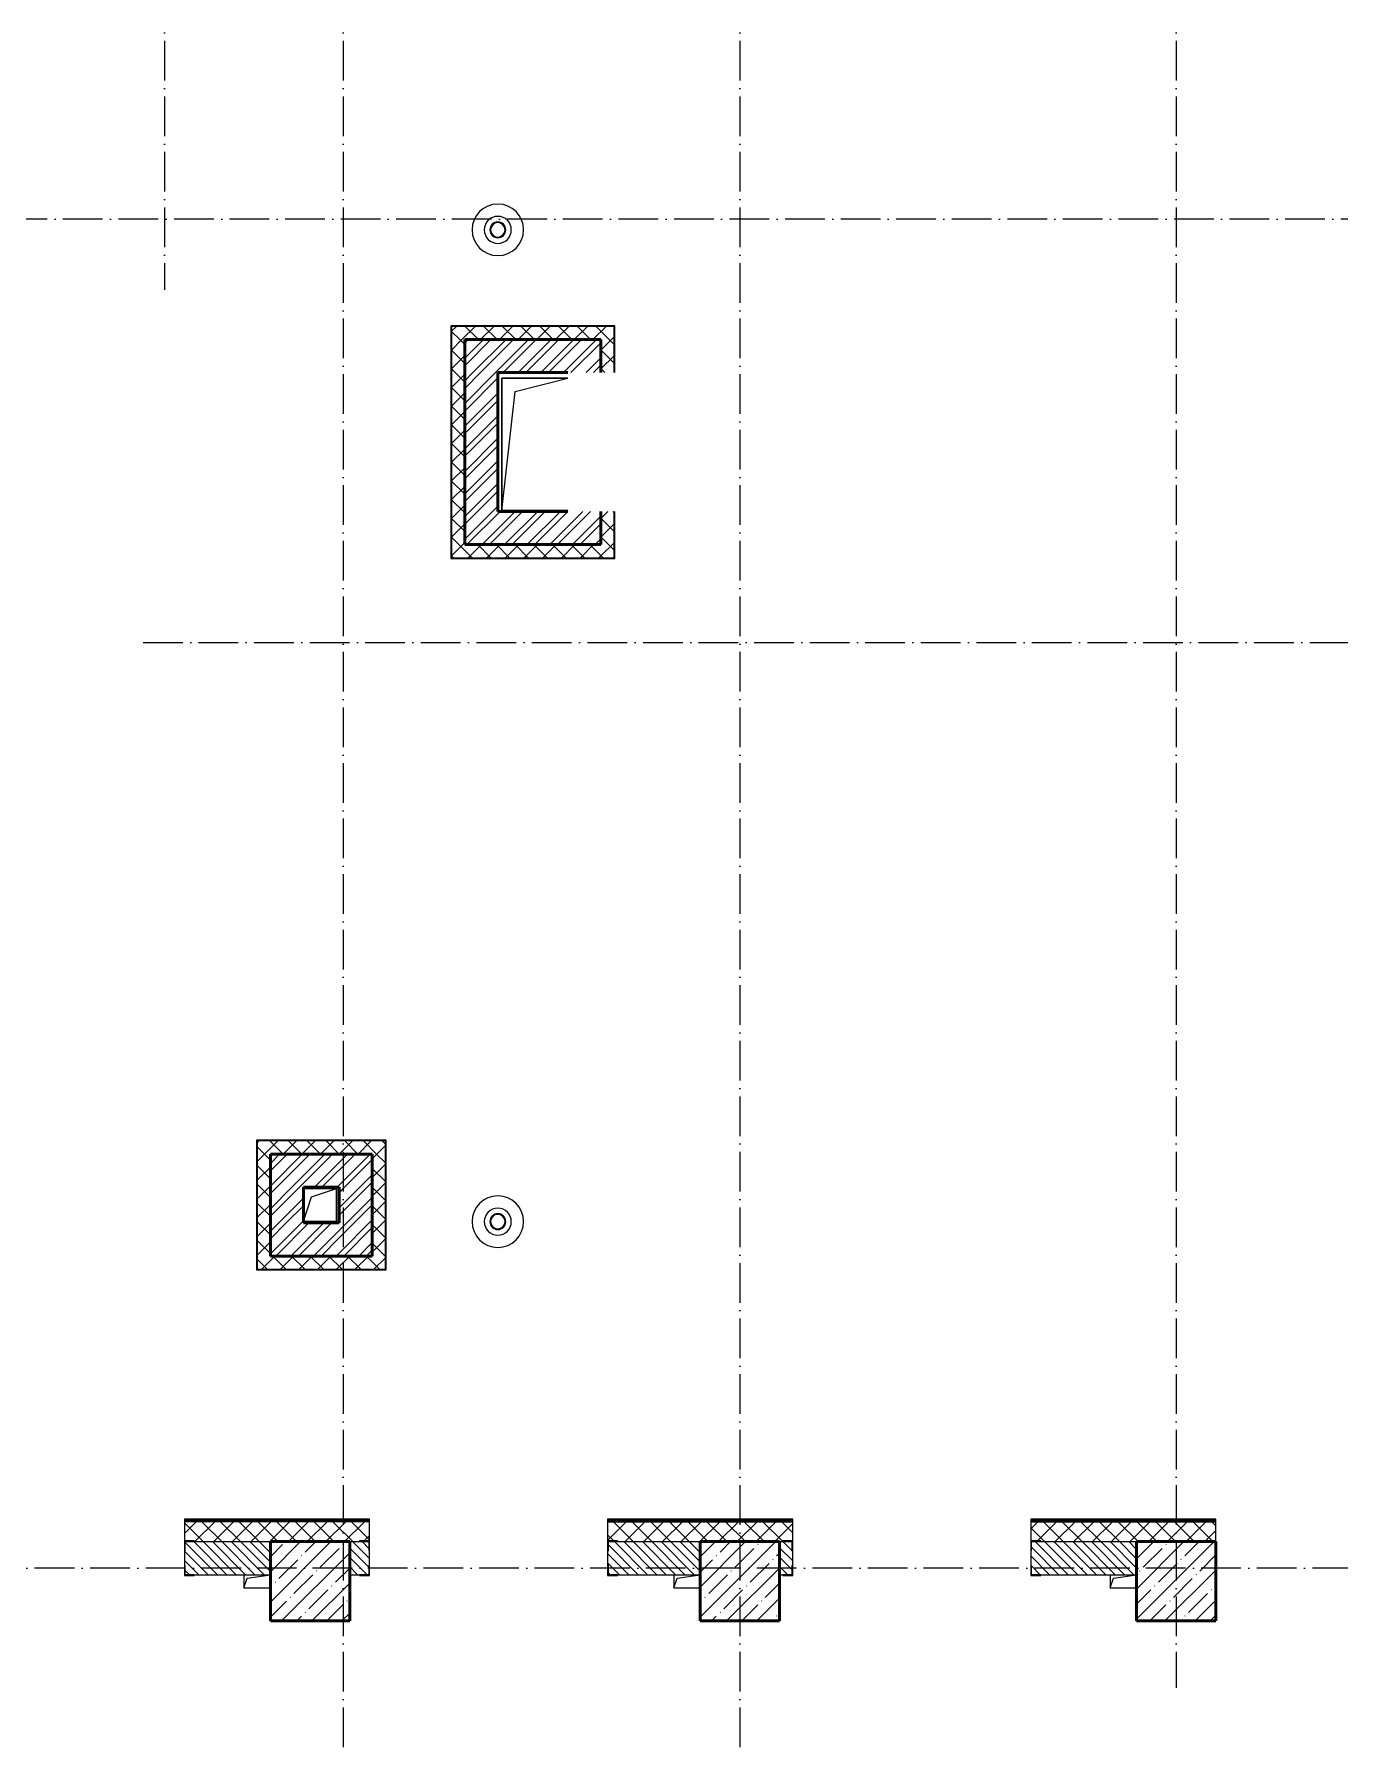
# Model space of a CAD drawing. Header units: millimetres. Extents: x -401725 to 250493, y 305116 to 802890.
# Drawn here: x 18022 to 27896, y 525290 to 538197 of the extents above; entities that cross this region are included whole.
import ezdxf

# ---------------------------------------------------------------- set-up
doc = ezdxf.new("R2010")
doc.units = ezdxf.units.MM
doc.linetypes.add('50_200_ШТРИХ_1Т_ш5_п1_п1_', pattern=[700, 500, -100, 0, -100])
for name, color, linetype, lineweight in [('A-FLOR-____-OTLN', 7, 'Continuous', 9), ('A-GENM-____-MCUT', 7, 'Continuous', 25), ('A-GENM-____-OTLN', 7, 'Continuous', 9), ('A-GENM-____-OTLN-1', 7, 'Continuous', 25), ('A-WALL-____-MCUT', 7, 'Continuous', 13), ('A-WALL-____-MCUT-1', 7, 'Continuous', 9), ('A-WALL-____-MCUT-2', 7, 'Continuous', 50), ('A-WALL-____-PATT-1', 7, 'Continuous', 9), ('A-WALL-FNSH-MCUT-1', 7, 'Continuous', 9), ('S-COLS-____-MCUT', 7, 'Continuous', 50), ('S-COLS-____-OTLN', 7, 'Continuous', 9), ('S-GRID-____-OTLN-1', 7, '50_200_ШТРИХ_1Т_ш5_п1_п1_', 9)]:
    doc.layers.add(name, color=color, linetype=linetype, lineweight=lineweight)
pattern_1 = [(45, (-15591.66, 459015.94), (-70.71068, 70.71068), []), (135, (-15591.66, 459015.94), (-70.71068, -70.71068), [])]
pattern_2 = [(135, (-15591.663, 459015.94), (-35.35534, -35.35534), [])]
pattern_3 = [(45, (-15591.66, 459015.94), (-85.53659, 85.53659), []), (45, (-15534.64, 459015.94), (-85.53659, 85.53659), [])]

# ---------------------------------------------------------------- blocks, each defined once
blk = doc.blocks.new('BSC_Колонна _Прямоугольная - 600х600-V73-АР1_План отверстий 2 этажа в осях 1-64_Ю-ЯЯ')
at = {"layer": 'S-COLS-____-OTLN'}
h = blk.add_hatch(dxfattribs=at)
h.set_pattern_fill('FP_85', color=256, style=0, pattern_type=2)
h.set_pattern_definition([(45, (-35700, -67481.04), (-114.04925, 114.04925), []), (45, (-35585.95, -67481.04), (-114.04925, 114.04925), [201.613, -40.323, 3.353, -36.97])])
h.paths.add_polyline_path([(-300, -300), (300, -300), (300, 300), (-300, 300)], flags=0)
at = {"layer": 'S-COLS-____-MCUT'}
for p, q in [((300, 300), (-300, 300)), ((-300, 300), (-300, -300)), ((300, -300), (300, 300)), ((-300, -300), (300, -300))]:
    blk.add_line(p, q, dxfattribs=at)
blk = doc.blocks.new('BSC_Колонна _Прямоугольная - 600х600-V77-АР1_План отверстий 2 этажа в осях 1-64_Ю-ЯЯ')
at = {"layer": 'S-COLS-____-OTLN'}
h = blk.add_hatch(dxfattribs=at)
h.set_pattern_fill('FP_89', color=256, style=0, pattern_type=2)
h.set_pattern_definition([(45, (-38950, -67481.04), (-114.04925, 114.04925), []), (45, (-38835.95, -67481.04), (-114.04925, 114.04925), [201.613, -40.323, 3.353, -36.97])])
h.paths.add_polyline_path([(-300, -300), (300, -300), (300, 300), (-300, 300), (-300, 237)], flags=0)
at = {"layer": 'S-COLS-____-MCUT'}
for p, q in [((300, 300), (-300, 300)), ((-300, 300), (-300, -300)), ((300, -300), (300, 300)), ((-300, -300), (300, -300))]:
    blk.add_line(p, q, dxfattribs=at)
blk = doc.blocks.new('BSC_Колонна _Прямоугольная - 600х600-V85-АР1_План отверстий 2 этажа в осях 1-64_Ю-ЯЯ')
at = {"layer": 'S-COLS-____-OTLN'}
h = blk.add_hatch(dxfattribs=at)
h.set_pattern_fill('FP_98', color=256, style=0, pattern_type=2)
h.set_pattern_definition([(45, (-42250, -67481.04), (-114.04925, 114.04925), []), (45, (-42135.95, -67481.04), (-114.04925, 114.04925), [201.613, -40.323, 3.353, -36.97])])
h.paths.add_polyline_path([(-300, -300), (300, -300), (300, 300), (-300, 300)], flags=0)
at = {"layer": 'S-COLS-____-MCUT'}
for p, q in [((300, 300), (-300, 300)), ((-300, 300), (-300, -300)), ((300, -300), (300, 300)), ((-300, -300), (300, -300))]:
    blk.add_line(p, q, dxfattribs=at)
blk = doc.blocks.new('Фахверк_СКБ_Уголок - 250_1500-27508739-АР1_План отверстий 2 этажа в осях 1-64_Ю-ЯЯ')
at = {"layer": 'A-GENM-____-MCUT'}
for p, q in [((125, 181), (50, 181)), ((50, 181), (50, 175)), ((50, 175), (119, 175)), ((119, 175), (119, 106)), ((125, 106), (125, 181)), ((119, 106), (125, 106)), ((119, -75), (50, -75)), ((50, -75), (50, -81)), ((50, -81), (125, -81)), ((125, -6), (119, -6)), ((119, -6), (119, -75)), ((125, -81), (125, -6))]:
    blk.add_line(p, q, dxfattribs=at)
blk = doc.blocks.new('Фахверк_СКБ_Уголок - 250_1500_1-27508816-АР1_План отверстий 2 этажа в осях 1-64_Ю-ЯЯ')
at = {"layer": 'A-GENM-____-MCUT'}
for p, q in [((200, 181), (125, 181)), ((125, 181), (125, 106)), ((131, 106), (131, 175)), ((131, 175), (200, 175)), ((200, 175), (200, 181)), ((125, 106), (131, 106)), ((131, -6), (125, -6)), ((125, -6), (125, -81)), ((125, -81), (200, -81)), ((131, -75), (131, -6)), ((200, -75), (131, -75)), ((200, -81), (200, -75))]:
    blk.add_line(p, q, dxfattribs=at)
blk = doc.blocks.new('Кровельный аэратор - 143_Кровельный аэратор-15605992-АР1_План отверстий 2 этажа в осях 1-64_Ю-ЯЯ')
at = {"layer": 'A-GENM-____-OTLN'}
for radius, start, end in [(195, 360, 180), (195, 180, 360), (102, 360, 180), (102, 180, 360), (60, 360, 180), (60, 180, 360), (55, 360, 180), (55, 180, 360)]:
    blk.add_arc((0, 0), radius, start, end, dxfattribs=at)
blk = doc.blocks.new('AR_Отверстие прямоугольное _в плите_ - AR_Отверстие прямоугольное _в плите_-V173-АР1_План отверстий 2 этажа в осях 1-64_Ю-ЯЯ')
at = {"layer": 'A-GENM-____-OTLN'}
for p, q in [((-100, 50), (-100, -50)), ((-100, -50), (-75, 25)), ((-75, 25), (100, 50)), ((-100, -50), (100, -50))]:
    blk.add_line(p, q, dxfattribs=at)
blk = doc.blocks.new('AR_Отверстие прямоугольное _в плите_ - AR_Отверстие прямоугольное _в плите_-30458064-АР1_План отверстий 2 этажа в осях 1-64_Ю-ЯЯ')
at = {"layer": 'A-GENM-____-OTLN'}
for p, q in [((125, 125), (-125, 125)), ((-125, -125), (-63, 63)), ((-63, 63), (125, 125)), ((125, -125), (125, 125)), ((-125, -125), (125, -125))]:
    blk.add_line(p, q, dxfattribs=at)
blk = doc.blocks.new('AR_Отверстие прямоугольное _в плите_ - AR_Отверстие прямоугольное _в плите_-30552728-АР1_План отверстий 2 этажа в осях 1-64_Ю-ЯЯ')
at = {"layer": 'A-GENM-____-OTLN'}
for p, q in [((249, 500), (-250, 500)), ((-250, 500), (-250, -500)), ((-250, -500), (-150, 400)), ((-150, 400), (249, 500)), ((-250, -500), (249, -500))]:
    blk.add_line(p, q, dxfattribs=at)
blk = doc.blocks.new('2этаж')
at = {"layer": 'S-GRID-____-OTLN-1', "color": 251, "ltscale": 0.6, "true_color": 0x636466}
for p, q in [((19008.3, 549908.8), (19008.3, 536263.3)), ((20358.3, 549908.8), (20358.3, 511907.5)), ((23358.3, 549908.8), (23358.3, 511907.5)), ((26658.3, 549908.8), (26658.3, 525691.4)), ((31562.9, 536797), (-20260.4, 536797)), ((18845.8, 533597), (88482.7, 533597)), ((88482.7, 526597), (-20260.4, 526597))]:
    blk.add_line(p, q, dxfattribs=at)

msp = doc.modelspace()

# ---------------------------------------------------------------- hatches: boundary and pattern name
at = {"layer": 'A-WALL-____-PATT-1'}
h = msp.add_hatch(dxfattribs=at)
h.set_pattern_fill('FP_1', color=256, style=0, pattern_type=2)
h.set_pattern_definition(pattern_1)
h.paths.add_polyline_path([(21510.6695, 535886.983), (22408.3366, 535886.983), (22408.3366, 535986.983), (21178.3366, 535986.983), (21178.3366, 535886.983), (21278.3366, 535886.983)], flags=0)
h = msp.add_hatch(dxfattribs=at)
h.set_pattern_fill('FP_1', color=256, style=0, pattern_type=2)
h.set_pattern_definition(pattern_1)
h.paths.add_polyline_path([(21178.3366, 534336.983), (21278.3366, 534336.983), (21278.3366, 535886.983), (21178.3366, 535886.983), (21178.3366, 534402.6717)], flags=0)
h = msp.add_hatch(dxfattribs=at)
h.set_pattern_fill('FP_3', color=256, style=0, pattern_type=2)
h.set_pattern_definition(pattern_3)
h.paths.add_polyline_path([(21528.3366, 535636.983), (22308.3366, 535636.983), (22308.3366, 535886.983), (21278.3366, 535886.983), (21278.3366, 535636.983), (21510.6695, 535636.983)], flags=0)
h = msp.add_hatch(dxfattribs=at)
h.set_pattern_fill('FP_1', color=256, style=0, pattern_type=2)
h.set_pattern_definition(pattern_1)
h.paths.add_polyline_path([(22408.3366, 534236.983), (22408.3366, 534586.983), (22308.3366, 534586.983), (22308.3366, 534236.983), (22394.4199, 534236.983)], flags=0)
h.paths.add_polyline_path([(22308.3366, 535636.983), (22408.3366, 535636.983), (22408.3366, 535886.983), (22308.3366, 535886.983)], flags=0)
h = msp.add_hatch(dxfattribs=at)
h.set_pattern_fill('FP_3', color=256, style=0, pattern_type=2)
h.set_pattern_definition(pattern_3)
h.paths.add_polyline_path([(21510.6695, 534586.983), (21528.3366, 534586.983), (21528.3366, 535636.983), (21278.3366, 535636.983), (21278.3366, 534586.983)], flags=0)
h = msp.add_hatch(dxfattribs=at)
h.set_pattern_fill('FP_3', color=256, style=0, pattern_type=2)
h.set_pattern_definition(pattern_3)
h.paths.add_polyline_path([(21510.6695, 534336.983), (22058.3366, 534336.983), (22058.3366, 534586.983), (21278.3366, 534586.983), (21278.3366, 534336.983)], flags=0)
h = msp.add_hatch(dxfattribs=at)
h.set_pattern_fill('FP_3', color=256, style=0, pattern_type=2)
h.set_pattern_definition(pattern_3)
h.paths.add_polyline_path([(22308.3366, 534336.983), (22308.3366, 534586.983), (22058.3366, 534586.983), (22058.3366, 534336.983)], flags=0)
h = msp.add_hatch(dxfattribs=at)
h.set_pattern_fill('FP_1', color=256, style=0, pattern_type=2)
h.set_pattern_definition(pattern_1)
h.paths.add_polyline_path([(22308.3366, 534236.983), (22308.3366, 534336.983), (21178.3366, 534336.983), (21178.3366, 534236.983), (21952.5447, 534236.983)], flags=0)
h = msp.add_hatch(dxfattribs=at)
h.set_pattern_fill('FP_1', color=256, style=0, pattern_type=2)
h.set_pattern_definition(pattern_1)
h.paths.add_polyline_path([(20678.3366, 529726.983), (20678.3366, 529826.983), (19708.3366, 529826.983), (19708.3366, 529726.983), (20626.9192, 529726.983)], flags=0)
h = msp.add_hatch(dxfattribs=at)
h.set_pattern_fill('FP_1', color=256, style=0, pattern_type=2)
h.set_pattern_definition(pattern_1)
h.paths.add_polyline_path([(19808.3366, 528956.983), (19808.3366, 529726.983), (19708.3366, 529726.983), (19708.3366, 528956.983), (19743.1689, 528956.983)], flags=0)
h = msp.add_hatch(dxfattribs=at)
h.set_pattern_fill('FP_3', color=256, style=0, pattern_type=2)
h.set_pattern_definition(pattern_3)
h.paths.add_polyline_path([(20058.3366, 529476.983), (20578.3366, 529476.983), (20578.3366, 529726.983), (19808.3366, 529726.983), (19808.3366, 529476.983)], flags=0)
h = msp.add_hatch(dxfattribs=at)
h.set_pattern_fill('FP_1', color=256, style=0, pattern_type=2)
h.set_pattern_definition(pattern_1)
h.paths.add_polyline_path([(20678.3366, 528856.983), (20678.3366, 529726.983), (20578.3366, 529726.983), (20578.3366, 528856.983), (20626.9192, 528856.983)], flags=0)
h = msp.add_hatch(dxfattribs=at)
h.set_pattern_fill('FP_3', color=256, style=0, pattern_type=2)
h.set_pattern_definition(pattern_3)
h.paths.add_polyline_path([(20058.3366, 529206.983), (20058.3366, 529476.983), (19808.3366, 529476.983), (19808.3366, 529206.983)], flags=0)
h = msp.add_hatch(dxfattribs=at)
h.set_pattern_fill('FP_3', color=256, style=0, pattern_type=2)
h.set_pattern_definition(pattern_3)
h.paths.add_polyline_path([(20578.3366, 528956.983), (20578.3366, 529476.983), (20328.3366, 529476.983), (20328.3366, 528956.983)], flags=0)
h = msp.add_hatch(dxfattribs=at)
h.set_pattern_fill('FP_3', color=256, style=0, pattern_type=2)
h.set_pattern_definition(pattern_3)
h.paths.add_polyline_path([(19808.3366, 528956.983), (20328.3366, 528956.983), (20328.3366, 529206.983), (19808.3366, 529206.983), (19808.3366, 529155.8316)], flags=0)
h = msp.add_hatch(dxfattribs=at)
h.set_pattern_fill('FP_1', color=256, style=0, pattern_type=2)
h.set_pattern_definition(pattern_1)
h.paths.add_polyline_path([(19743.1689, 528856.983), (20578.3366, 528856.983), (20578.3366, 528956.983), (19708.3366, 528956.983), (19708.3366, 528856.983)], flags=0)
h = msp.add_hatch(dxfattribs=at)
h.set_pattern_fill('FP_1', color=256, style=0, pattern_type=2)
h.set_pattern_definition(pattern_1)
h.paths.add_polyline_path([(29608.3366, 526796.983), (29623.3366, 526796.983), (29623.3366, 526946.983), (28758.3366, 526946.983), (28758.3366, 526796.983), (29464.4225, 526796.983)], flags=0)
h.paths.add_polyline_path([(25929.4212, 526796.983), (26958.3366, 526796.983), (26958.3366, 526946.983), (25558.3366, 526946.983), (25558.3366, 526802.983), (25633.3366, 526802.983), (25633.3366, 526796.983)], flags=0)
h.paths.add_polyline_path([(23658.3366, 526796.983), (23683.3366, 526796.983), (23683.3366, 526802.983), (23758.3366, 526802.983), (23758.3366, 526946.983), (22358.3366, 526946.983), (22358.3366, 526802.983), (22433.3366, 526802.983), (22433.3366, 526796.983), (23278.1702, 526796.983)], flags=0)
h.paths.add_polyline_path([(19743.1689, 526796.983), (20483.3366, 526796.983), (20483.3366, 526802.983), (20558.3366, 526802.983), (20558.3366, 526946.983), (19158.3366, 526946.983), (19158.3366, 526802.983), (19233.3366, 526802.983), (19233.3366, 526796.983)], flags=0)
h.paths.add_polyline_path([(17283.3366, 526796.983), (17283.3366, 526802.983), (17358.3366, 526802.983), (17358.3366, 526946.983), (15958.3366, 526946.983), (15958.3366, 526802.983), (16033.3366, 526802.983), (16033.3366, 526796.983), (17091.9179, 526796.983)], flags=0)
h.paths.add_polyline_path([(14083.3366, 526796.983), (14083.3366, 526802.983), (14158.3366, 526802.983), (14158.3366, 526946.983), (12758.3366, 526946.983), (12758.3366, 526802.983), (12833.3366, 526802.983), (12833.3366, 526796.983), (13658.3366, 526796.983)], flags=0)
h.paths.add_polyline_path([(10883.3366, 526796.983), (10883.3366, 526802.983), (10958.3366, 526802.983), (10958.3366, 526946.983), (8108.3366, 526946.983), (8108.3366, 526796.983), (9138.1649, 526796.983)], flags=0)
h = msp.add_hatch(dxfattribs=at)
h.set_pattern_fill('FP_6', color=256, style=0, pattern_type=2)
h.set_pattern_definition(pattern_2)
h.paths.add_polyline_path([(19743.1689, 526546.983), (19808.3366, 526546.983), (19808.3366, 526796.983), (19164.3366, 526796.983), (19164.3366, 526727.983), (19158.3366, 526727.983), (19158.3366, 526615.983), (19164.3366, 526615.983), (19164.3366, 526546.983), (19233.3366, 526546.983)], flags=0)
h.paths.add_polyline_path([(17091.9179, 526546.983), (17352.3366, 526546.983), (17352.3366, 526615.983), (17358.3366, 526615.983), (17358.3366, 526727.983), (17352.3366, 526727.983), (17352.3366, 526796.983), (16808.3366, 526796.983), (16808.3366, 526546.983)], flags=0)
h = msp.add_hatch(dxfattribs=at)
h.set_pattern_fill('FP_6', color=256, style=0, pattern_type=2)
h.set_pattern_definition(pattern_2)
h.paths.add_polyline_path([(22394.4199, 526546.983), (23058.3366, 526546.983), (23058.3366, 526796.983), (22364.3366, 526796.983), (22364.3366, 526727.983), (22358.3366, 526727.983), (22358.3366, 526615.983), (22364.3366, 526615.983), (22364.3366, 526546.983)], flags=0)
h.paths.add_polyline_path([(20552.3366, 526546.983), (20552.3366, 526615.983), (20558.3366, 526615.983), (20558.3366, 526727.983), (20552.3366, 526727.983), (20552.3366, 526796.983), (20408.3366, 526796.983), (20408.3366, 526546.983), (20483.3366, 526546.983)], flags=0)
h = msp.add_hatch(dxfattribs=at)
h.set_pattern_fill('FP_6', color=256, style=0, pattern_type=2)
h.set_pattern_definition(pattern_2)
h.paths.add_polyline_path([(25564.3366, 526546.983), (26358.3366, 526546.983), (26358.3366, 526796.983), (25564.3366, 526796.983), (25564.3366, 526727.983), (25558.3366, 526727.983), (25558.3366, 526615.983), (25564.3366, 526615.983), (25564.3366, 526548.858)], flags=0)
h.paths.add_polyline_path([(23683.3366, 526546.983), (23752.3366, 526546.983), (23752.3366, 526615.983), (23758.3366, 526615.983), (23758.3366, 526727.983), (23752.3366, 526727.983), (23752.3366, 526796.983), (23658.3366, 526796.983), (23658.3366, 526546.983)], flags=0)

# ---------------------------------------------------------------- linework, layer by layer
at = {"layer": 'A-FLOR-____-OTLN'}
for p, q in [((21559.612, 535595.2014), (22058.3366, 535595.2014)), ((21559.612, 534595.2014), (21559.612, 535595.2014)), ((22058.3366, 534595.2014), (21559.612, 534595.2014)), ((20058.3366, 529466.983), (20308.3366, 529466.983)), ((20308.3366, 529466.983), (20308.3366, 529216.983)), ((20308.3366, 529216.983), (20058.3366, 529216.983))]:
    msp.add_line(p, q, dxfattribs=at)
at = {"layer": 'A-WALL-____-MCUT'}
for p, q in [((19158.3366, 526727.983), (19158.3366, 526615.983)), ((19233.3366, 526796.983), (19808.3366, 526796.983)), ((20408.3366, 526796.983), (20483.3366, 526796.983)), ((20558.3366, 526615.983), (20558.3366, 526727.983)), ((22358.3366, 526727.983), (22358.3366, 526615.983)), ((22433.3366, 526796.983), (23058.3366, 526796.983)), ((23658.3366, 526796.983), (23683.3366, 526796.983)), ((23758.3366, 526615.983), (23758.3366, 526727.983)), ((25558.3366, 526727.983), (25558.3366, 526615.983)), ((25633.3366, 526796.983), (26358.3366, 526796.983)), ((19233.3366, 526546.983), (19808.3366, 526546.983)), ((20408.3366, 526546.983), (20483.3366, 526546.983)), ((22433.3366, 526546.983), (23058.3366, 526546.983)), ((23658.3366, 526546.983), (23683.3366, 526546.983)), ((25633.3366, 526546.983), (26358.3366, 526546.983))]:
    msp.add_line(p, q, dxfattribs=at)
at = {"layer": 'A-WALL-____-MCUT-1'}
for p, q in [((21175.3366, 535991.983), (21173.3366, 535991.983)), ((21173.3366, 535991.983), (21173.3366, 535989.983)), ((22413.3366, 535989.983), (21173.3366, 535989.983)), ((21173.3366, 535986.983), (21175.3366, 535986.983)), ((21175.3366, 535991.983), (21175.3366, 534231.983)), ((22408.3366, 535986.983), (21178.3366, 535986.983)), ((21178.3366, 535986.983), (21178.3366, 534236.983)), ((22408.3366, 535636.983), (22408.3366, 535986.983)), ((22413.3366, 535991.983), (22411.3366, 535991.983)), ((22411.3366, 535636.983), (22411.3366, 535991.983)), ((22413.3366, 535986.983), (22411.3366, 535986.983)), ((22413.3366, 535989.983), (22413.3366, 535991.983)), ((22408.3366, 534236.983), (22408.3366, 534586.983)), ((22411.3366, 534231.983), (22411.3366, 534586.983)), ((21175.3366, 534236.983), (21173.3366, 534236.983)), ((21173.3366, 534233.983), (22413.3366, 534233.983)), ((21173.3366, 534233.983), (21173.3366, 534231.983)), ((21173.3366, 534231.983), (21175.3366, 534231.983)), ((21178.3366, 534236.983), (22408.3366, 534236.983)), ((22408.3366, 534233.983), (22408.3366, 534231.983)), ((22411.3366, 534231.983), (22413.3366, 534231.983)), ((22413.3366, 534231.983), (22413.3366, 534233.983)), ((19705.3366, 529831.983), (19703.3366, 529831.983)), ((19703.3366, 529831.983), (19703.3366, 529829.983)), ((20683.3366, 529829.983), (19703.3366, 529829.983)), ((19703.3366, 529826.983), (19705.3366, 529826.983)), ((19705.3366, 529831.983), (19705.3366, 528851.983)), ((20678.3366, 529826.983), (19708.3366, 529826.983)), ((19708.3366, 529826.983), (19708.3366, 528856.983)), ((20678.3366, 528856.983), (20678.3366, 529826.983)), ((20683.3366, 529831.983), (20681.3366, 529831.983)), ((20681.3366, 528851.983), (20681.3366, 529831.983)), ((20681.3366, 529826.983), (20683.3366, 529826.983)), ((20683.3366, 529829.983), (20683.3366, 529831.983)), ((19705.3366, 528856.983), (19703.3366, 528856.983)), ((19703.3366, 528853.983), (20683.3366, 528853.983)), ((19703.3366, 528853.983), (19703.3366, 528851.983)), ((19703.3366, 528851.983), (19705.3366, 528851.983)), ((19708.3366, 528856.983), (20678.3366, 528856.983)), ((20678.3366, 528853.983), (20678.3366, 528851.983)), ((20681.3366, 528851.983), (20683.3366, 528851.983)), ((20683.3366, 528851.983), (20683.3366, 528853.983)), ((20558.3366, 526958.983), (19158.3366, 526958.983)), ((20558.3366, 526952.983), (19158.3366, 526952.983)), ((20558.3366, 526946.983), (19158.3366, 526946.983)), ((19158.3366, 526946.983), (19158.3366, 526802.983)), ((20558.3366, 526802.983), (20558.3366, 526946.983)), ((23758.3366, 526958.983), (22358.3366, 526958.983)), ((23758.3366, 526952.983), (22358.3366, 526952.983)), ((22358.3366, 526946.983), (22358.3366, 526946.983)), ((22358.3366, 526946.983), (22358.3366, 526802.983)), ((23758.3366, 526802.983), (23758.3366, 526946.983)), ((26958.3366, 526958.983), (25558.3366, 526958.983)), ((26958.3366, 526952.983), (25558.3366, 526952.983)), ((25558.3366, 526946.983), (25558.3366, 526946.983)), ((25558.3366, 526946.983), (25558.3366, 526802.983)), ((26958.3366, 526796.983), (26958.3366, 526946.983))]:
    msp.add_line(p, q, dxfattribs=at)
at = {"layer": 'A-WALL-____-MCUT-2'}
for p, q in [((22308.3366, 535886.983), (21278.3366, 535886.983)), ((21278.3366, 535886.983), (21278.3366, 534336.983)), ((22308.3366, 535636.983), (22308.3366, 535886.983)), ((21528.3366, 535636.983), (22058.3366, 535636.983)), ((21528.3366, 534586.983), (21528.3366, 535636.983)), ((22058.3366, 534586.983), (21528.3366, 534586.983)), ((22308.3366, 534336.983), (22308.3366, 534586.983)), ((21278.3366, 534336.983), (22308.3366, 534336.983)), ((20578.3366, 529726.983), (19808.3366, 529726.983)), ((19808.3366, 529726.983), (19808.3366, 528956.983)), ((20578.3366, 528956.983), (20578.3366, 529726.983)), ((20058.3366, 529476.983), (20328.3366, 529476.983)), ((20058.3366, 529206.983), (20058.3366, 529476.983)), ((20328.3366, 529476.983), (20328.3366, 529206.983)), ((20328.3366, 529206.983), (20058.3366, 529206.983)), ((19808.3366, 528956.983), (20578.3366, 528956.983))]:
    msp.add_line(p, q, dxfattribs=at)
at = {"layer": 'A-WALL-FNSH-MCUT-1'}
for p, q in [((21173.3366, 535989.983), (21173.3366, 534233.983)), ((22411.3366, 535991.983), (21175.3366, 535991.983)), ((22413.3366, 535636.983), (22413.3366, 535989.983)), ((22413.3366, 534233.983), (22413.3366, 534586.983)), ((21278.3366, 534336.983), (21278.3366, 534336.983)), ((21175.3366, 534231.983), (22411.3366, 534231.983)), ((19703.3366, 529829.983), (19703.3366, 528853.983)), ((20681.3366, 529831.983), (19705.3366, 529831.983)), ((20683.3366, 528853.983), (20683.3366, 529829.983)), ((19705.3366, 528851.983), (20681.3366, 528851.983)), ((20558.3366, 526966.983), (19158.3366, 526966.983)), ((19158.3366, 526966.983), (19158.3366, 526946.983)), ((20558.3366, 526946.983), (20558.3366, 526966.983)), ((23758.3366, 526966.983), (22358.3366, 526966.983)), ((22358.3366, 526966.983), (22358.3366, 526946.983)), ((22358.3366, 526946.983), (23758.3366, 526946.983)), ((23758.3366, 526946.983), (23758.3366, 526966.983)), ((26958.3366, 526966.983), (25558.3366, 526966.983)), ((25558.3366, 526966.983), (25558.3366, 526946.983)), ((25558.3366, 526946.983), (26958.3366, 526946.983)), ((26958.3366, 526946.983), (26958.3366, 526966.983))]:
    msp.add_line(p, q, dxfattribs=at)

# ---------------------------------------------------------------- block references
at = {"color": 18, "true_color": 0x000000}
msp.add_blockref('2этаж', (0, 0), dxfattribs=at)
at = {"layer": 'A-GENM-____-OTLN'}
for name, p in [('Кровельный аэратор - 143_Кровельный аэратор-15605992-АР1_План отверстий 2 этажа в осях 1-64_Ю-ЯЯ', (21528.3366, 536716.983)), ('AR_Отверстие прямоугольное _в плите_ - AR_Отверстие прямоугольное _в плите_-30552728-АР1_План отверстий 2 этажа в осях 1-64_Ю-ЯЯ', (21809.612, 535095.2014)), ('AR_Отверстие прямоугольное _в плите_ - AR_Отверстие прямоугольное _в плите_-30458064-АР1_План отверстий 2 этажа в осях 1-64_Ю-ЯЯ', (20183.3366, 529341.983)), ('Кровельный аэратор - 143_Кровельный аэратор-15605992-АР1_План отверстий 2 этажа в осях 1-64_Ю-ЯЯ', (21528.3366, 529216.983)), ('AR_Отверстие прямоугольное _в плите_ - AR_Отверстие прямоугольное _в плите_-V173-АР1_План отверстий 2 этажа в осях 1-64_Ю-ЯЯ', (19708.3366, 526496.983)), ('AR_Отверстие прямоугольное _в плите_ - AR_Отверстие прямоугольное _в плите_-V173-АР1_План отверстий 2 этажа в осях 1-64_Ю-ЯЯ', (22958.3366, 526496.983)), ('AR_Отверстие прямоугольное _в плите_ - AR_Отверстие прямоугольное _в плите_-V173-АР1_План отверстий 2 этажа в осях 1-64_Ю-ЯЯ', (26258.3366, 526496.983))]:
    msp.add_blockref(name, p, dxfattribs=at)
at = {"layer": 'A-GENM-____-OTLN-1', "rotation": 180}
for name, p in [('Фахверк_СКБ_Уголок - 250_1500-27508739-АР1_План отверстий 2 этажа в осях 1-64_Ю-ЯЯ', (19283.3366, 526721.983)), ('Фахверк_СКБ_Уголок - 250_1500_1-27508816-АР1_План отверстий 2 этажа в осях 1-64_Ю-ЯЯ', (20683.3366, 526721.983)), ('Фахверк_СКБ_Уголок - 250_1500-27508739-АР1_План отверстий 2 этажа в осях 1-64_Ю-ЯЯ', (22483.3366, 526721.983)), ('Фахверк_СКБ_Уголок - 250_1500_1-27508816-АР1_План отверстий 2 этажа в осях 1-64_Ю-ЯЯ', (23883.3366, 526721.983)), ('Фахверк_СКБ_Уголок - 250_1500-27508739-АР1_План отверстий 2 этажа в осях 1-64_Ю-ЯЯ', (25683.3366, 526721.983))]:
    msp.add_blockref(name, p, dxfattribs=at)
at = {"layer": 'S-COLS-____-OTLN'}
for name, p in [('BSC_Колонна _Прямоугольная - 600х600-V73-АР1_План отверстий 2 этажа в осях 1-64_Ю-ЯЯ', (20108.3366, 526496.983)), ('BSC_Колонна _Прямоугольная - 600х600-V77-АР1_План отверстий 2 этажа в осях 1-64_Ю-ЯЯ', (23358.3366, 526496.983)), ('BSC_Колонна _Прямоугольная - 600х600-V85-АР1_План отверстий 2 этажа в осях 1-64_Ю-ЯЯ', (26658.3366, 526496.983))]:
    msp.add_blockref(name, p, dxfattribs=at)

doc.saveas('drawing.dxf')
